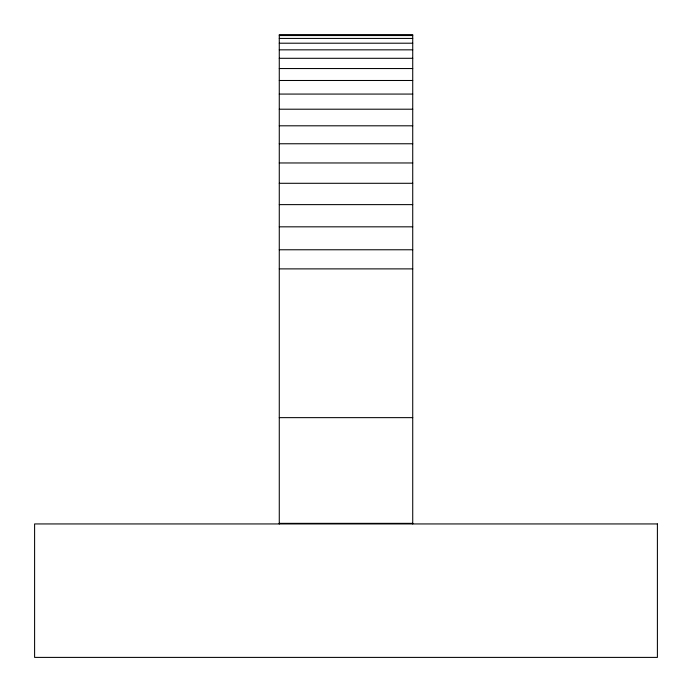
<?xml version="1.0" encoding="UTF-8"?>
<svg xmlns="http://www.w3.org/2000/svg" width="692" height="692" viewBox="0 0 692 692"><rect width="100%" height="100%" fill="white"/><g stroke="black" fill="none" stroke-linecap="round" stroke-linejoin="round"><path stroke-width="1.04" d="M279.274 35.56L412.726 35.56M279.274 38.432L412.726 38.432M279.274 43.207L412.726 43.207M279.274 49.841L412.726 49.841M279.274 58.301L412.726 58.301M279.274 68.543L412.726 68.543M279.274 80.488L412.726 80.488M279.274 94.069L412.726 94.069M279.274 109.206L412.726 109.206M279.274 125.806L412.726 125.806M279.274 143.763L412.726 143.763M279.274 162.966L412.726 162.966M279.274 183.293L412.726 183.293M279.274 204.624L412.726 204.624M279.274 226.829L412.726 226.829M279.274 249.769L412.726 249.769M279.274 268.885L412.726 268.885M279.274 417.639L412.726 417.639M279.274 523.351L412.726 523.351M412.726 523.991L412.726 34.6L279.274 34.6L279.274 523.991M657.4 523.939L34.6 523.939L34.6 657.4L657.4 657.4L657.4 523.939"/></g></svg>
